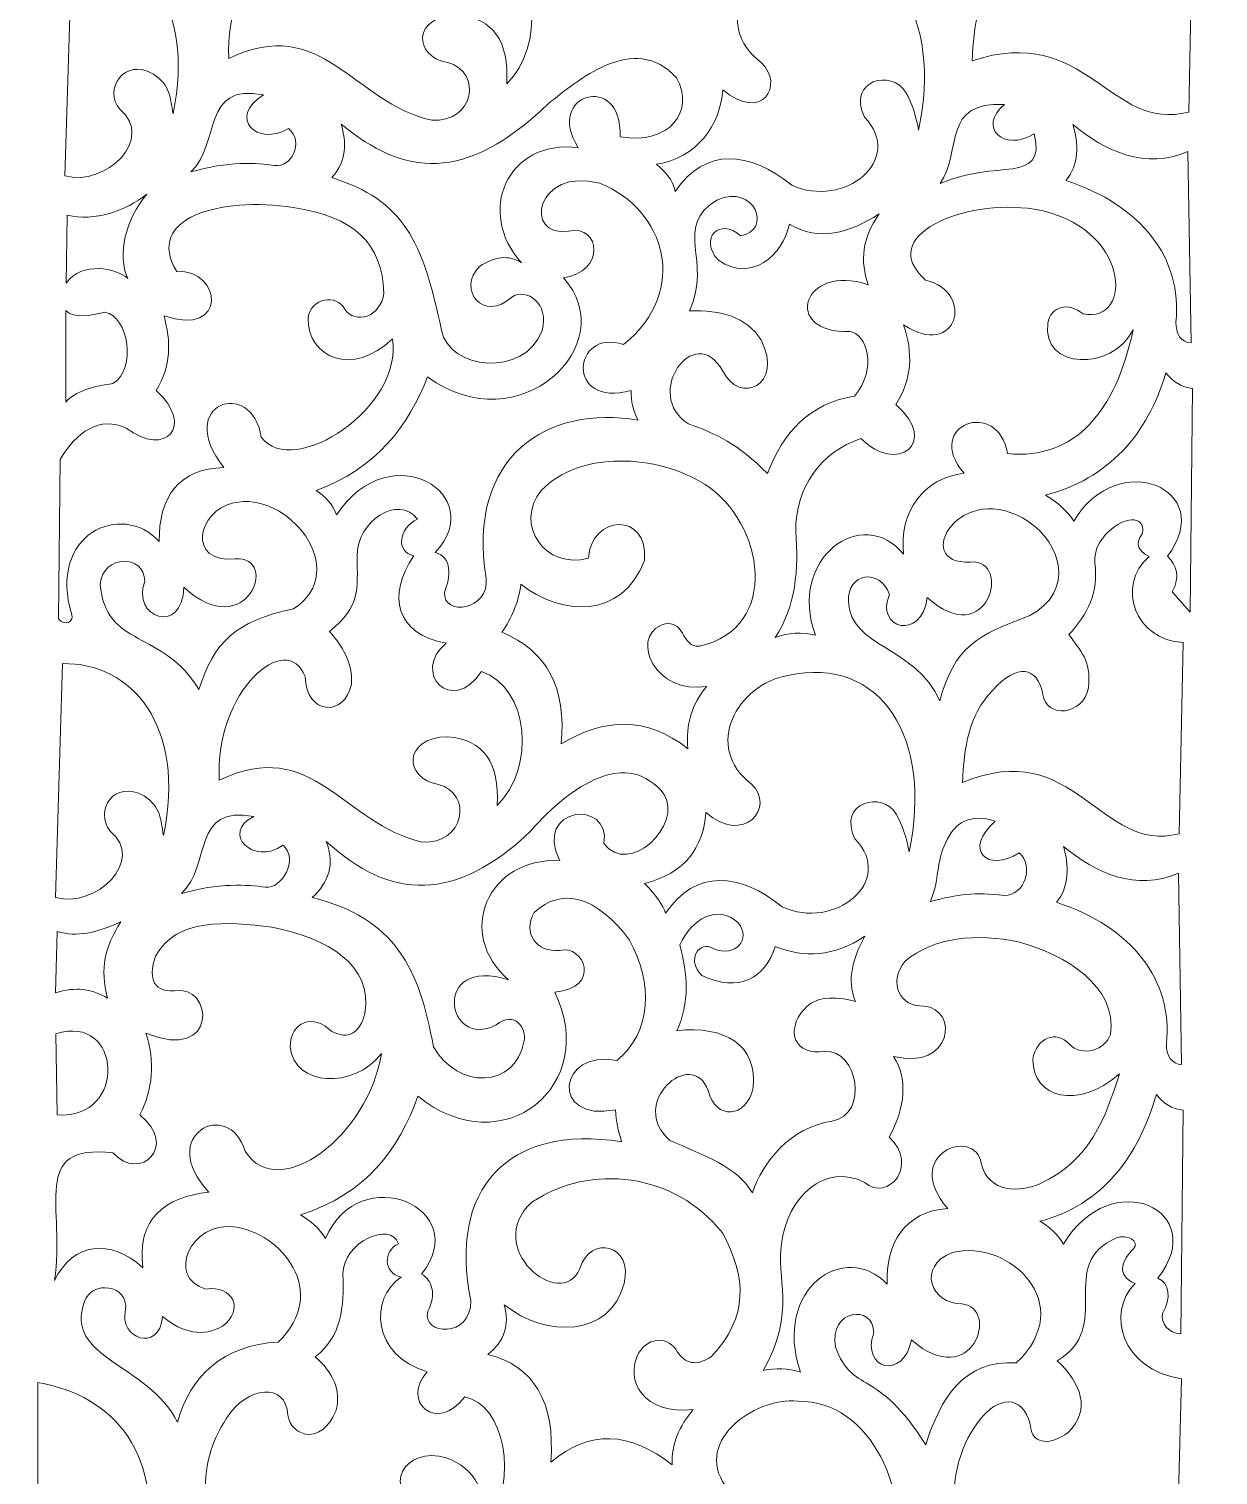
# Model space of a CAD drawing. Header units: centimetres. Extents: x -56 to 57, y -112 to 113.
# Drawn here: x 5.1 to 56.8, y 13 to 75.9 of the extents above; entities that cross this region are included whole.
import ezdxf

# ---------------------------------------------------------------- set-up
doc = ezdxf.new("R2010")
doc.units = ezdxf.units.CM
doc.header["$MEASUREMENT"] = 0
doc.layers.add('layer 1', color=7, linetype='Continuous')

msp = doc.modelspace()

# ---------------------------------------------------------------- linework, layer by layer
at = {"layer": 'layer 1', "color": 177, "lineweight": 9}
for points, knots in [([(18.55702, 81.09563), (19.94155, 82.20515), (19.76117, 82.89937), (19.76592, 84.36726), (19.76592, 84.36726), (19.72948, 85.87932), (21.55987, 87.07647), (22.38528, 85.97654), (22.38528, 85.97654), (21.55811, 85.59114), (21.43655, 84.521), (22.22264, 84.38438), (22.22264, 84.38438), (21.05241, 82.67798), (21.44608, 80.96024), (23.62648, 80.58374), (23.62648, 80.58374), (22.11111, 79.32794), (23.85728, 77.399), (25.16728, 79.3511), (25.16728, 79.3511), (27.25984, 78.64348), (27.5202, 75.16242), (25.85208, 73.5303), (25.85208, 73.5303), (25.95052, 75.36928), (25.28996, 76.37366), (23.69924, 76.51774), (23.69924, 76.51774), (21.73754, 76.4778), (21.78319, 74.69162), (23.29692, 74.44622), (23.29692, 74.44622), (24.82488, 74.02251), (24.41258, 71.82545), (22.59072, 71.93814), (22.59072, 71.93814), (19.1553, 72.71425), (17.85134, 76.58908), (13.76536, 74.62598), (13.76536, 74.62598), (13.55648, 78.54279), (16.73005, 81.18475), (17.49752, 79.12854), (17.49752, 79.12854), (17.55888, 77.45219), (19.21666, 77.35804), (19.51768, 78.80326), (19.51768, 78.80326), (19.57388, 79.74865), (19.11854, 80.44771), (18.55702, 81.09563)], [0, 0, 0, 0, 0.07142857, 0.07142857, 0.07142857, 0.07142857, 0.14285714, 0.14285714, 0.14285714, 0.14285714, 0.21428571, 0.21428571, 0.21428571, 0.21428571, 0.28571429, 0.28571429, 0.28571429, 0.28571429, 0.35714286, 0.35714286, 0.35714286, 0.35714286, 0.42857143, 0.42857143, 0.42857143, 0.42857143, 0.5, 0.5, 0.5, 0.5, 0.57142857, 0.57142857, 0.57142857, 0.57142857, 0.64285714, 0.64285714, 0.64285714, 0.64285714, 0.71428571, 0.71428571, 0.71428571, 0.71428571, 0.78571429, 0.78571429, 0.78571429, 0.78571429, 0.85714286, 0.85714286, 0.85714286, 0.85714286, 1, 1, 1, 1]), ([(50.71032, 80.96038), (51.2068, 80.21852), (51.6776, 79.88753), (51.56632, 78.64918), (51.56632, 78.64918), (51.33515, 77.4277), (49.70876, 77.2965), (49.5804, 78.35814), (49.5804, 78.35814), (49.32932, 79.58508), (48.46191, 79.72776), (47.38904, 78.52934), (47.38904, 78.52934), (46.33887, 77.45084), (46.14873, 76.04622), (46.08792, 74.52326), (46.08792, 74.52326), (51.07555, 76.19532), (52.05709, 71.39601), (55.50392, 72.29766), (55.50392, 72.29766), (55.50392, 72.29766), (55.67512, 80.61798), (55.67512, 80.61798), (55.67512, 80.61798), (53.59179, 80.70058), (52.72427, 83.0802), (54.2028, 84.35014), (54.2028, 84.35014), (53.57775, 84.58126), (53.52642, 85.20614), (53.99736, 85.6855), (53.99736, 85.6855), (54.2955, 86.42214), (53.37414, 86.69253), (52.69624, 86.1563), (52.69624, 86.1563), (51.8954, 85.54298), (51.54421, 84.94667), (51.70328, 84.0591), (51.70328, 84.0591), (51.96079, 82.81432), (51.59413, 81.79425), (50.71032, 80.96038)], [0, 0, 0, 0, 0.08333333, 0.08333333, 0.08333333, 0.08333333, 0.16666667, 0.16666667, 0.16666667, 0.16666667, 0.25, 0.25, 0.25, 0.25, 0.33333333, 0.33333333, 0.33333333, 0.33333333, 0.41666667, 0.41666667, 0.41666667, 0.41666667, 0.5, 0.5, 0.5, 0.5, 0.58333333, 0.58333333, 0.58333333, 0.58333333, 0.66666667, 0.66666667, 0.66666667, 0.66666667, 0.75, 0.75, 0.75, 0.75, 0.83333333, 0.83333333, 0.83333333, 0.83333333, 1, 1, 1, 1]), ([(43.76134, 71.50703), (44.80009, 76.42123), (42.57421, 80.0624), (38.48761, 79.17791), (38.48761, 79.17791), (36.30185, 78.80104), (34.77239, 76.07302), (36.91234, 74.4521), (36.91234, 74.4521), (37.96372, 73.46761), (36.91074, 71.82403), (35.25141, 73.27064), (35.25141, 73.27064), (35.13146, 71.72968), (34.10501, 70.27438), (32.35861, 70.03456), (32.35861, 70.03456), (32.9351, 69.52685), (33.12976, 69.17885), (33.17548, 68.84516), (33.17548, 68.84516), (34.47654, 70.7866), (36.42246, 70.60517), (38.24281, 69.12259), (38.24281, 69.12259), (40.51979, 68.07398), (43.18672, 70.2281), (41.40621, 72.0785), (41.40621, 72.0785), (40.62435, 73.68516), (42.61536, 74.18685), (43.2032, 73.1451), (43.2032, 73.1451), (43.47095, 72.69597), (43.67421, 72.04678), (43.76134, 71.50703)], [0, 0, 0, 0, 0.1, 0.1, 0.1, 0.1, 0.2, 0.2, 0.2, 0.2, 0.3, 0.3, 0.3, 0.3, 0.4, 0.4, 0.4, 0.4, 0.5, 0.5, 0.5, 0.5, 0.6, 0.6, 0.6, 0.6, 0.7, 0.7, 0.7, 0.7, 0.8, 0.8, 0.8, 0.8, 1, 1, 1, 1]), ([(6.9516, 79.6935), (6.9516, 79.6935), (6.64344, 69.52422), (6.64344, 69.52422), (6.64344, 69.52422), (8.41109, 69.042), (10.58265, 71.14834), (9.0233, 72.41807), (9.0233, 72.41807), (8.31176, 73.27782), (9.20534, 74.69183), (10.49544, 73.94118), (10.49544, 73.94118), (11.24373, 73.45542), (11.21156, 72.91958), (11.34185, 72.21949), (11.34185, 72.21949), (12.33481, 76.97316), (9.95901, 79.76771), (6.9516, 79.6935)], [0, 0, 0, 0, 0.16666667, 0.16666667, 0.16666667, 0.16666667, 0.33333333, 0.33333333, 0.33333333, 0.33333333, 0.5, 0.5, 0.5, 0.5, 0.66666667, 0.66666667, 0.66666667, 0.66666667, 1, 1, 1, 1]), ([(18.65481, 71.77625), (18.87745, 70.98005), (18.91168, 70.18101), (18.24387, 69.44759), (18.24387, 69.44759), (21.35823, 68.47243), (22.19554, 66.71112), (23.01562, 62.81964), (23.01562, 62.81964), (23.31091, 61.12428), (26.62076, 60.70397), (27.38978, 62.80252), (27.38978, 62.80252), (27.72647, 63.97239), (26.69927, 64.67431), (26.07154, 64.25772), (26.07154, 64.25772), (24.8503, 63.11069), (23.6576, 64.60585), (24.68482, 65.59308), (24.68482, 65.59308), (25.31111, 66.00825), (25.91887, 66.10813), (26.49954, 65.74716), (26.49954, 65.74716), (24.50221, 67.90429), (25.85468, 71.14569), (28.96482, 70.7462), (28.96482, 70.7462), (27.45254, 73.08024), (30.89936, 74.09602), (30.77954, 71.22556), (30.77954, 71.22556), (32.94679, 70.83461), (34.03905, 72.36678), (33.23887, 73.78485), (33.23887, 73.78485), (31.38991, 75.82783), (28.86723, 73.61592), (27.67487, 72.67205), (27.67487, 72.67205), (24.03527, 69.17072), (21.35832, 69.52376), (18.65481, 71.77625)], [0, 0, 0, 0, 0.08333333, 0.08333333, 0.08333333, 0.08333333, 0.16666667, 0.16666667, 0.16666667, 0.16666667, 0.25, 0.25, 0.25, 0.25, 0.33333333, 0.33333333, 0.33333333, 0.33333333, 0.41666667, 0.41666667, 0.41666667, 0.41666667, 0.5, 0.5, 0.5, 0.5, 0.58333333, 0.58333333, 0.58333333, 0.58333333, 0.66666667, 0.66666667, 0.66666667, 0.66666667, 0.75, 0.75, 0.75, 0.75, 0.83333333, 0.83333333, 0.83333333, 0.83333333, 1, 1, 1, 1]), ([(15.27192, 73.05094), (12.56198, 73.56312), (13.43938, 70.96375), (12.12184, 69.69542), (12.12184, 69.69542), (13.70018, 70.17308), (15.0176, 70.08328), (15.77195, 69.9748), (15.77195, 69.9748), (16.4811, 69.87282), (17.06951, 70.98397), (16.3676, 71.57862), (16.3676, 71.57862), (14.9837, 70.77826), (13.69971, 72.04229), (15.27192, 73.05094)], [0, 0, 0, 0, 0.2, 0.2, 0.2, 0.2, 0.4, 0.4, 0.4, 0.4, 0.6, 0.6, 0.6, 0.6, 1, 1, 1, 1]), ([(47.48866, 72.6294), (44.75517, 72.76066), (45.66824, 70.64919), (44.6981, 69.18828), (44.6981, 69.18828), (47.0949, 70.27826), (49.3205, 69.10839), (48.78978, 71.3454), (48.78978, 71.3454), (47.44299, 70.54648), (46.30737, 71.63646), (47.48866, 72.6294)], [0, 0, 0, 0, 0.25, 0.25, 0.25, 0.25, 0.5, 0.5, 0.5, 0.5, 1, 1, 1, 1]), ([(50.47064, 71.74982), (50.71612, 70.94803), (50.73898, 69.98361), (50.16248, 69.31878), (50.16248, 69.31878), (53.45523, 68.25734), (55.24426, 65.92046), (54.94752, 63.16414), (54.94752, 63.16414), (54.92468, 62.66767), (55.18433, 62.27677), (55.60664, 62.26534), (55.60664, 62.26534), (55.60664, 62.26534), (55.46968, 70.58566), (55.46968, 70.58566), (55.46968, 70.58566), (53.64486, 69.77458), (51.86726, 70.59083), (50.47064, 71.74982)], [0, 0, 0, 0, 0.16666667, 0.16666667, 0.16666667, 0.16666667, 0.33333333, 0.33333333, 0.33333333, 0.33333333, 0.5, 0.5, 0.5, 0.5, 0.66666667, 0.66666667, 0.66666667, 0.66666667, 1, 1, 1, 1]), ([(22.40786, 60.78236), (21.5782, 58.65458), (20.18113, 56.79569), (17.5629, 55.8518), (17.5629, 55.8518), (17.96666, 55.59429), (18.27768, 55.25334), (18.45314, 54.79036), (18.45314, 54.79036), (20.80093, 58.338), (25.11262, 55.6408), (22.73314, 53.14684), (22.73314, 53.14684), (23.49799, 52.95572), (23.41364, 52.09441), (23.14402, 51.42628), (23.14402, 51.42628), (23.08267, 50.34487), (25.11994, 50.65589), (24.95874, 52.03404), (24.95874, 52.03404), (24.07943, 57.33028), (27.66322, 59.59583), (31.56706, 58.89916), (31.56706, 58.89916), (31.37088, 59.24666), (31.24317, 59.71237), (31.2589, 60.20028), (31.2589, 60.20028), (28.37346, 59.38994), (28.71157, 62.94516), (30.93362, 62.1862), (30.93362, 62.1862), (33.84008, 64.57383), (32.7325, 68.04487), (29.90642, 69.2054), (29.90642, 69.2054), (27.11725, 69.93442), (26.54372, 66.82714), (28.53682, 67.11676), (28.53682, 67.11676), (29.96493, 67.4349), (30.13897, 65.32057), (28.31426, 65.0966), (28.31426, 65.0966), (30.93362, 62.1862), (26.37457, 57.87123), (22.40786, 60.78236)], [0, 0, 0, 0, 0.07692308, 0.07692308, 0.07692308, 0.07692308, 0.15384615, 0.15384615, 0.15384615, 0.15384615, 0.23076923, 0.23076923, 0.23076923, 0.23076923, 0.30769231, 0.30769231, 0.30769231, 0.30769231, 0.38461538, 0.38461538, 0.38461538, 0.38461538, 0.46153846, 0.46153846, 0.46153846, 0.46153846, 0.53846154, 0.53846154, 0.53846154, 0.53846154, 0.61538462, 0.61538462, 0.61538462, 0.61538462, 0.69230769, 0.69230769, 0.69230769, 0.69230769, 0.76923077, 0.76923077, 0.76923077, 0.76923077, 0.84615385, 0.84615385, 0.84615385, 0.84615385, 1, 1, 1, 1]), ([(42.0445, 67.87004), (40.74338, 67.04717), (39.44226, 66.64899), (38.14114, 67.42492), (38.14114, 67.42492), (37.8601, 66.06529), (36.49051, 64.88403), (35.0681, 65.84132), (35.0681, 65.84132), (34.1579, 66.81432), (35.12804, 67.74451), (36.01826, 66.91132), (36.01826, 66.91132), (37.40956, 67.14649), (36.65516, 69.20778), (34.98766, 68.47282), (34.98766, 68.47282), (33.0474, 67.28013), (34.82557, 65.8613), (33.79266, 63.65852), (33.79266, 63.65852), (35.17376, 63.69573), (36.25235, 63.40474), (36.91706, 62.39164), (36.91706, 62.39164), (37.8872, 60.43997), (36.01828, 59.52121), (35.23074, 61.05628), (35.23074, 61.05628), (34.01479, 63.23092), (31.73593, 60.00007), (33.76212, 58.73858), (33.76212, 58.73858), (34.92655, 58.31608), (35.9218, 57.89151), (37.18324, 56.57874), (37.18324, 56.57874), (37.87372, 58.37584), (39.00073, 59.62785), (40.96875, 59.94327), (40.96875, 59.94327), (42.00649, 61.18851), (41.48699, 62.66232), (40.78029, 62.75138), (40.78029, 62.75138), (37.76655, 62.66595), (38.7184, 65.76475), (41.56662, 64.78893), (41.56662, 64.78893), (41.21231, 65.81598), (41.30313, 66.84302), (42.0445, 67.87004)], [0, 0, 0, 0, 0.07142857, 0.07142857, 0.07142857, 0.07142857, 0.14285714, 0.14285714, 0.14285714, 0.14285714, 0.21428571, 0.21428571, 0.21428571, 0.21428571, 0.28571429, 0.28571429, 0.28571429, 0.28571429, 0.35714286, 0.35714286, 0.35714286, 0.35714286, 0.42857143, 0.42857143, 0.42857143, 0.42857143, 0.5, 0.5, 0.5, 0.5, 0.57142857, 0.57142857, 0.57142857, 0.57142857, 0.64285714, 0.64285714, 0.64285714, 0.64285714, 0.71428571, 0.71428571, 0.71428571, 0.71428571, 0.78571429, 0.78571429, 0.78571429, 0.78571429, 0.85714286, 0.85714286, 0.85714286, 0.85714286, 1, 1, 1, 1]), ([(10.95158, 63.43629), (11.25699, 62.33759), (11.26271, 61.25316), (10.60914, 60.2001), (10.60914, 60.2001), (12.30827, 58.6378), (11.02135, 57.27669), (9.30783, 58.55634), (9.30783, 58.55634), (8.17773, 59.10149), (7.13613, 58.39375), (6.43125, 57.18654), (6.43125, 57.18654), (6.43125, 57.18654), (6.36276, 50.26905), (6.36276, 50.26905), (6.36276, 50.26905), (6.63961, 49.9237), (7.0418, 50.13164), (6.94498, 50.44183), (6.94498, 50.44183), (5.85579, 53.93136), (9.10276, 55.41945), (10.74612, 53.62506), (10.74612, 53.62506), (10.69774, 55.51557), (11.59951, 56.81399), (13.55421, 56.84409), (13.55421, 56.84409), (11.35154, 59.63152), (14.77936, 60.78681), (15.17719, 58.15769), (15.17719, 58.15769), (16.5671, 56.32167), (21.3781, 59.4634), (20.87896, 62.43835), (20.87896, 62.43835), (19.17583, 60.78067), (17.17104, 61.59417), (17.2205, 63.35036), (17.2205, 63.35036), (17.34319, 64.22635), (18.44743, 64.41181), (18.81266, 63.727), (18.81266, 63.727), (19.25495, 63.05054), (20.37917, 63.37576), (20.50754, 64.42892), (20.50754, 64.42892), (20.44905, 66.58606), (19.21356, 67.76162), (16.56994, 68.14396), (16.56994, 68.14396), (13.38272, 68.6433), (10.08997, 67.69028), (11.50242, 65.37052), (11.50242, 65.37052), (13.48733, 65.46763), (13.73171, 62.48316), (10.95158, 63.43629)], [0, 0, 0, 0, 0.0625, 0.0625, 0.0625, 0.0625, 0.125, 0.125, 0.125, 0.125, 0.1875, 0.1875, 0.1875, 0.1875, 0.25, 0.25, 0.25, 0.25, 0.3125, 0.3125, 0.3125, 0.3125, 0.375, 0.375, 0.375, 0.375, 0.4375, 0.4375, 0.4375, 0.4375, 0.5, 0.5, 0.5, 0.5, 0.5625, 0.5625, 0.5625, 0.5625, 0.625, 0.625, 0.625, 0.625, 0.6875, 0.6875, 0.6875, 0.6875, 0.75, 0.75, 0.75, 0.75, 0.8125, 0.8125, 0.8125, 0.8125, 0.875, 0.875, 0.875, 0.875, 1, 1, 1, 1]), ([(6.74306, 67.81868), (6.74306, 67.81868), (6.70026, 64.86548), (6.70026, 64.86548), (6.70026, 64.86548), (7.37316, 65.81707), (8.892, 65.51726), (9.37335, 65.06107), (9.37335, 65.06107), (8.90823, 66.10398), (9.27394, 67.61468), (10.2013, 68.72604), (10.2013, 68.72604), (9.28966, 68.00129), (7.92862, 67.52194), (6.74306, 67.81868)], [0, 0, 0, 0, 0.2, 0.2, 0.2, 0.2, 0.4, 0.4, 0.4, 0.4, 0.6, 0.6, 0.6, 0.6, 1, 1, 1, 1]), ([(53.08649, 62.82863), (52.1638, 60.99952), (49.11327, 61.11053), (49.37186, 63.11068), (49.37186, 63.11068), (49.51451, 63.87556), (50.27092, 64.04539), (50.91266, 63.52156), (50.91266, 63.52156), (53.14143, 63.07668), (52.96145, 67.37925), (48.78978, 68.07548), (48.78978, 68.07548), (45.70766, 68.5437), (41.88404, 66.91167), (44.06466, 64.99388), (44.06466, 64.99388), (46.25745, 64.45815), (45.41167, 61.49371), (43.10187, 63.05235), (43.10187, 63.05235), (43.52412, 61.83202), (43.48267, 60.66734), (42.76354, 59.58396), (42.76354, 59.58396), (44.69811, 57.8948), (42.79919, 56.54303), (41.25266, 58.10093), (41.25266, 58.10093), (39.49475, 57.52472), (38.40345, 55.96607), (38.41506, 54.07132), (38.41506, 54.07132), (38.55566, 52.42482), (38.41864, 50.80141), (37.52482, 49.44892), (37.52482, 49.44892), (38.10691, 49.67149), (38.68899, 49.69432), (39.27106, 49.55164), (39.27106, 49.55164), (38.04126, 52.9015), (41.3226, 55.26406), (43.10594, 53.07836), (43.10594, 53.07836), (42.89764, 54.90355), (43.9683, 56.39489), (45.74019, 56.59366), (45.74019, 56.59366), (43.91996, 58.70541), (47.24099, 59.88709), (47.6213, 57.45037), (47.6213, 57.45037), (50.55846, 57.1651), (52.33503, 59.27899), (53.08649, 62.82863)], [0, 0, 0, 0, 0.06666667, 0.06666667, 0.06666667, 0.06666667, 0.13333333, 0.13333333, 0.13333333, 0.13333333, 0.2, 0.2, 0.2, 0.2, 0.26666667, 0.26666667, 0.26666667, 0.26666667, 0.33333333, 0.33333333, 0.33333333, 0.33333333, 0.4, 0.4, 0.4, 0.4, 0.46666667, 0.46666667, 0.46666667, 0.46666667, 0.53333333, 0.53333333, 0.53333333, 0.53333333, 0.6, 0.6, 0.6, 0.6, 0.66666667, 0.66666667, 0.66666667, 0.66666667, 0.73333333, 0.73333333, 0.73333333, 0.73333333, 0.8, 0.8, 0.8, 0.8, 0.86666667, 0.86666667, 0.86666667, 0.86666667, 1, 1, 1, 1]), ([(6.67458, 63.67564), (7.03979, 63.30613), (7.71917, 63.44532), (8.38229, 63.59173), (8.38229, 63.59173), (9.40949, 63.41484), (9.7733, 61.1476), (8.72898, 60.49132), (8.72898, 60.49132), (7.97904, 60.42146), (7.03409, 60.13467), (6.67458, 59.68668), (6.67458, 59.68668), (6.67458, 59.68668), (6.67458, 63.67564), (6.67458, 63.67564)], [0, 0, 0, 0, 0.2, 0.2, 0.2, 0.2, 0.4, 0.4, 0.4, 0.4, 0.6, 0.6, 0.6, 0.6, 1, 1, 1, 1]), ([(54.51096, 60.96422), (53.73486, 58.2821), (51.99434, 56.34184), (49.27224, 55.6399), (49.27224, 55.6399), (49.67992, 55.41772), (50.23568, 54.96811), (50.50638, 54.51762), (50.50638, 54.51762), (52.41999, 57.73217), (56.78124, 55.92173), (54.57944, 52.9863), (54.57944, 52.9863), (54.98755, 52.59257), (55.15306, 52.07898), (54.78488, 51.4455), (54.78488, 51.4455), (54.78488, 51.4455), (55.5724, 50.55526), (55.5724, 50.55526), (55.5724, 50.55526), (55.5724, 50.55526), (55.67512, 60.27942), (55.67512, 60.27942), (55.67512, 60.27942), (55.19003, 60.3258), (54.8134, 60.57547), (54.51096, 60.96422)], [0, 0, 0, 0, 0.125, 0.125, 0.125, 0.125, 0.25, 0.25, 0.25, 0.25, 0.375, 0.375, 0.375, 0.375, 0.5, 0.5, 0.5, 0.5, 0.625, 0.625, 0.625, 0.625, 0.75, 0.75, 0.75, 0.75, 1, 1, 1, 1]), ([(26.4653, 51.77724), (26.36616, 50.96867), (26.06228, 50.29173), (25.64354, 49.6886), (25.64354, 49.6886), (27.57346, 48.87612), (28.47867, 47.25972), (28.21154, 44.82652), (28.21154, 44.82652), (30.09188, 45.95646), (31.93512, 46.04777), (33.72418, 44.62108), (33.72418, 44.62108), (33.62735, 45.65756), (33.88949, 46.5635), (34.54594, 47.32604), (34.54594, 47.32604), (32.33171, 46.96793), (31.21892, 49.38471), (32.56002, 49.99676), (32.56002, 49.99676), (33.63287, 50.36484), (33.41316, 48.98668), (34.23778, 49.07228), (34.23778, 49.07228), (37.77959, 49.87924), (37.04544, 54.45366), (34.47746, 56.1086), (34.47746, 56.1086), (32.3831, 57.43256), (29.02756, 57.58663), (27.35554, 55.8518), (27.35554, 55.8518), (26.15143, 54.35664), (27.53815, 52.38213), (29.40994, 52.90716), (29.40994, 52.90716), (29.50123, 54.77326), (32.04069, 54.95588), (31.84098, 52.80444), (31.84098, 52.80444), (30.85609, 50.2231), (28.18674, 50.39606), (26.4653, 51.77724)], [0, 0, 0, 0, 0.08333333, 0.08333333, 0.08333333, 0.08333333, 0.16666667, 0.16666667, 0.16666667, 0.16666667, 0.25, 0.25, 0.25, 0.25, 0.33333333, 0.33333333, 0.33333333, 0.33333333, 0.41666667, 0.41666667, 0.41666667, 0.41666667, 0.5, 0.5, 0.5, 0.5, 0.58333333, 0.58333333, 0.58333333, 0.58333333, 0.66666667, 0.66666667, 0.66666667, 0.66666667, 0.75, 0.75, 0.75, 0.75, 0.83333333, 0.83333333, 0.83333333, 0.83333333, 1, 1, 1, 1]), ([(44.13314, 51.19516), (43.89773, 49.28339), (41.8519, 49.83123), (42.48962, 51.33212), (42.48962, 51.33212), (42.07875, 52.49628), (40.64639, 52.2566), (40.70914, 51.02396), (40.70914, 51.02396), (40.78333, 49.0038), (43.63096, 49.0894), (44.68098, 46.70972), (44.68098, 46.70972), (45.31273, 49.04325), (46.34031, 49.58896), (48.56722, 50.39052), (48.56722, 50.39052), (50.62029, 51.48406), (49.90982, 53.58838), (48.5501, 54.4822), (48.5501, 54.4822), (45.62488, 56.47398), (43.34778, 52.5992), (46.01634, 52.73596), (46.01634, 52.73596), (47.8603, 52.88789), (46.7746, 48.8005), (44.13314, 51.19516)], [0, 0, 0, 0, 0.125, 0.125, 0.125, 0.125, 0.25, 0.25, 0.25, 0.25, 0.375, 0.375, 0.375, 0.375, 0.5, 0.5, 0.5, 0.5, 0.625, 0.625, 0.625, 0.625, 0.75, 0.75, 0.75, 0.75, 1, 1, 1, 1]), ([(11.81058, 51.64028), (11.76193, 49.51695), (9.49431, 50.32864), (10.1157, 51.89708), (10.1157, 51.89708), (10.09859, 53.09832), (8.29529, 53.06693), (8.18114, 51.77724), (8.18114, 51.77724), (8.37517, 48.9981), (10.94888, 49.79703), (12.46114, 47.18908), (12.46114, 47.18908), (13.12287, 49.24937), (14.03017, 50.1625), (16.58706, 50.69868), (16.58706, 50.69868), (19.14964, 52.41002), (16.30101, 55.87327), (13.9677, 55.30396), (13.9677, 55.30396), (12.41545, 54.97724), (11.92466, 52.686), (14.03618, 52.87292), (14.03618, 52.87292), (16.02496, 53.01557), (14.54692, 49.12362), (11.81058, 51.64028)], [0, 0, 0, 0, 0.125, 0.125, 0.125, 0.125, 0.25, 0.25, 0.25, 0.25, 0.375, 0.375, 0.375, 0.375, 0.5, 0.5, 0.5, 0.5, 0.625, 0.625, 0.625, 0.625, 0.75, 0.75, 0.75, 0.75, 1, 1, 1, 1]), ([(18.14304, 49.72113), (19.52757, 50.83065), (19.34719, 51.52487), (19.35194, 52.99276), (19.35194, 52.99276), (19.3155, 54.50482), (21.14589, 55.70197), (21.9713, 54.60204), (21.9713, 54.60204), (21.14413, 54.21664), (21.02257, 53.1465), (21.80866, 53.00988), (21.80866, 53.00988), (20.63843, 51.30348), (21.0321, 49.58574), (23.2125, 49.20924), (23.2125, 49.20924), (21.69713, 47.95344), (23.4433, 46.0245), (24.7533, 47.9766), (24.7533, 47.9766), (26.84586, 47.26898), (27.10622, 43.78792), (25.4381, 42.1558), (25.4381, 42.1558), (25.53654, 43.99478), (24.87598, 44.99916), (23.28526, 45.14324), (23.28526, 45.14324), (21.32356, 45.1033), (21.36921, 43.31712), (22.88294, 43.07172), (22.88294, 43.07172), (24.4109, 42.64801), (23.9986, 40.45095), (22.17674, 40.56364), (22.17674, 40.56364), (18.74132, 41.33975), (17.43736, 45.21458), (13.35138, 43.25148), (13.35138, 43.25148), (13.1425, 47.16829), (16.31607, 49.81025), (17.08354, 47.75404), (17.08354, 47.75404), (17.1449, 46.07769), (18.80268, 45.98354), (19.1037, 47.42876), (19.1037, 47.42876), (19.1599, 48.37415), (18.70456, 49.07321), (18.14304, 49.72113)], [0, 0, 0, 0, 0.07142857, 0.07142857, 0.07142857, 0.07142857, 0.14285714, 0.14285714, 0.14285714, 0.14285714, 0.21428571, 0.21428571, 0.21428571, 0.21428571, 0.28571429, 0.28571429, 0.28571429, 0.28571429, 0.35714286, 0.35714286, 0.35714286, 0.35714286, 0.42857143, 0.42857143, 0.42857143, 0.42857143, 0.5, 0.5, 0.5, 0.5, 0.57142857, 0.57142857, 0.57142857, 0.57142857, 0.64285714, 0.64285714, 0.64285714, 0.64285714, 0.71428571, 0.71428571, 0.71428571, 0.71428571, 0.78571429, 0.78571429, 0.78571429, 0.78571429, 0.85714286, 0.85714286, 0.85714286, 0.85714286, 1, 1, 1, 1]), ([(50.29634, 49.58588), (50.79282, 48.84402), (51.26362, 48.51303), (51.15234, 47.27468), (51.15234, 47.27468), (50.92117, 46.0532), (49.29478, 45.922), (49.16642, 46.98364), (49.16642, 46.98364), (48.91534, 48.21058), (48.04793, 48.35326), (46.97506, 47.15484), (46.97506, 47.15484), (45.92489, 46.07634), (45.73475, 44.67172), (45.67394, 43.14876), (45.67394, 43.14876), (50.55885, 45.21458), (51.64311, 40.02151), (55.08994, 40.92316), (55.08994, 40.92316), (55.08994, 40.92316), (55.26114, 49.24348), (55.26114, 49.24348), (55.26114, 49.24348), (53.17781, 49.32608), (52.31029, 51.7057), (53.78882, 52.97564), (53.78882, 52.97564), (53.33709, 53.20132), (53.14015, 53.49301), (53.47848, 53.96585), (53.47848, 53.96585), (53.66534, 54.59121), (53.00177, 54.78166), (52.29819, 54.28823), (52.29819, 54.28823), (51.70613, 53.83435), (51.38703, 53.37529), (51.4177, 52.69316), (51.4177, 52.69316), (51.60673, 51.44838), (51.11167, 50.45399), (50.29634, 49.58588)], [0, 0, 0, 0, 0.08333333, 0.08333333, 0.08333333, 0.08333333, 0.16666667, 0.16666667, 0.16666667, 0.16666667, 0.25, 0.25, 0.25, 0.25, 0.33333333, 0.33333333, 0.33333333, 0.33333333, 0.41666667, 0.41666667, 0.41666667, 0.41666667, 0.5, 0.5, 0.5, 0.5, 0.58333333, 0.58333333, 0.58333333, 0.58333333, 0.66666667, 0.66666667, 0.66666667, 0.66666667, 0.75, 0.75, 0.75, 0.75, 0.83333333, 0.83333333, 0.83333333, 0.83333333, 1, 1, 1, 1]), ([(43.34736, 40.13253), (44.38611, 45.04673), (42.16023, 48.6879), (38.07363, 47.80341), (38.07363, 47.80341), (35.88787, 47.42654), (34.35841, 44.69852), (36.49836, 43.0776), (36.49836, 43.0776), (37.54974, 42.09311), (36.17148, 40.39817), (34.51215, 41.84478), (34.51215, 41.84478), (34.3922, 40.30382), (33.60456, 39.20799), (31.84104, 38.76273), (31.84104, 38.76273), (32.37473, 38.24646), (32.63874, 37.80435), (32.7615, 37.47066), (32.7615, 37.47066), (34.06256, 39.4121), (36.00848, 39.23067), (37.82883, 37.74809), (37.82883, 37.74809), (40.10581, 36.69948), (42.77274, 38.8536), (40.99223, 40.704), (40.99223, 40.704), (40.21037, 42.31066), (42.20138, 42.81235), (42.78922, 41.7706), (42.78922, 41.7706), (43.05697, 41.32147), (43.26023, 40.67228), (43.34736, 40.13253)], [0, 0, 0, 0, 0.1, 0.1, 0.1, 0.1, 0.2, 0.2, 0.2, 0.2, 0.3, 0.3, 0.3, 0.3, 0.4, 0.4, 0.4, 0.4, 0.5, 0.5, 0.5, 0.5, 0.6, 0.6, 0.6, 0.6, 0.7, 0.7, 0.7, 0.7, 0.8, 0.8, 0.8, 0.8, 1, 1, 1, 1]), ([(6.53762, 48.319), (6.53762, 48.319), (6.22946, 38.14972), (6.22946, 38.14972), (6.22946, 38.14972), (7.99711, 37.6675), (10.16867, 39.77384), (8.60932, 41.04357), (8.60932, 41.04357), (7.89778, 41.90332), (8.79136, 43.31733), (10.08146, 42.56668), (10.08146, 42.56668), (10.82975, 42.08092), (10.79758, 41.54508), (10.92787, 40.84499), (10.92787, 40.84499), (11.92083, 45.59866), (9.54503, 48.39321), (6.53762, 48.319)], [0, 0, 0, 0, 0.16666667, 0.16666667, 0.16666667, 0.16666667, 0.33333333, 0.33333333, 0.33333333, 0.33333333, 0.5, 0.5, 0.5, 0.5, 0.66666667, 0.66666667, 0.66666667, 0.66666667, 1, 1, 1, 1]), ([(25.93331, 34.57768), (22.53827, 35.64282), (23.21731, 31.47195), (25.39196, 32.61125), (25.39196, 32.61125), (26.20691, 33.24766), (26.72893, 32.48263), (26.60226, 31.8838), (26.60226, 31.8838), (26.23134, 29.84652), (23.72612, 29.79516), (22.66466, 31.66124), (22.66466, 31.66124), (22.05548, 35.08096), (20.99119, 37.26376), (17.3917, 38.14972), (17.3917, 38.14972), (18.11075, 38.81025), (18.38467, 39.60062), (18.00802, 40.58076), (18.00802, 40.58076), (20.79288, 38.04699), (23.6234, 37.89861), (26.91042, 41.06012), (26.91042, 41.06012), (28.66899, 43.0654), (31.10922, 44.6616), (32.69698, 42.63516), (32.69698, 42.63516), (33.51594, 41.29895), (31.15291, 39.03909), (30.07716, 40.50512), (30.07716, 40.50512), (30.40243, 42.44537), (26.97271, 42.10868), (28.15972, 39.75184), (28.15972, 39.75184), (24.99224, 39.92173), (23.61667, 36.53637), (25.93331, 34.57768)], [0, 0, 0, 0, 0.09090909, 0.09090909, 0.09090909, 0.09090909, 0.18181818, 0.18181818, 0.18181818, 0.18181818, 0.27272727, 0.27272727, 0.27272727, 0.27272727, 0.36363636, 0.36363636, 0.36363636, 0.36363636, 0.45454545, 0.45454545, 0.45454545, 0.45454545, 0.54545455, 0.54545455, 0.54545455, 0.54545455, 0.63636364, 0.63636364, 0.63636364, 0.63636364, 0.72727273, 0.72727273, 0.72727273, 0.72727273, 0.81818182, 0.81818182, 0.81818182, 0.81818182, 1, 1, 1, 1]), ([(14.85794, 41.67644), (12.148, 42.18862), (13.0254, 39.58925), (11.70786, 38.32092), (11.70786, 38.32092), (13.2862, 38.79858), (14.60363, 38.70878), (15.35797, 38.6003), (15.35797, 38.6003), (16.06712, 38.49833), (16.82673, 39.83203), (16.12482, 40.42668), (16.12482, 40.42668), (14.84364, 39.50648), (13.38845, 40.95883), (14.85794, 41.67644)], [0, 0, 0, 0, 0.2, 0.2, 0.2, 0.2, 0.4, 0.4, 0.4, 0.4, 0.6, 0.6, 0.6, 0.6, 1, 1, 1, 1]), ([(47.0949, 41.471), (45.67961, 40.24835), (46.74107, 39.18976), (48.13922, 40.1014), (48.13922, 40.1014), (48.77551, 39.51363), (48.40457, 38.25816), (47.48866, 38.23532), (47.48866, 38.23532), (46.20378, 38.4002), (45.47946, 38.28931), (44.2701, 37.97852), (44.2701, 37.97852), (44.68098, 38.93724), (44.50978, 39.69052), (44.93778, 40.54652), (44.93778, 40.54652), (45.33581, 41.43251), (46.01206, 41.81768), (47.0949, 41.471)], [0, 0, 0, 0, 0.16666667, 0.16666667, 0.16666667, 0.16666667, 0.33333333, 0.33333333, 0.33333333, 0.33333333, 0.5, 0.5, 0.5, 0.5, 0.66666667, 0.66666667, 0.66666667, 0.66666667, 1, 1, 1, 1]), ([(50.05666, 40.37532), (50.30214, 39.57353), (50.325, 38.60911), (49.7485, 37.94428), (49.7485, 37.94428), (53.04125, 36.88284), (54.83028, 34.54596), (54.53354, 31.78964), (54.53354, 31.78964), (54.5107, 31.29317), (54.77035, 30.90227), (55.19266, 30.89084), (55.19266, 30.89084), (55.19266, 30.89084), (55.0557, 39.21116), (55.0557, 39.21116), (55.0557, 39.21116), (53.23088, 38.40008), (51.45328, 39.21633), (50.05666, 40.37532)], [0, 0, 0, 0, 0.16666667, 0.16666667, 0.16666667, 0.16666667, 0.33333333, 0.33333333, 0.33333333, 0.33333333, 0.5, 0.5, 0.5, 0.5, 0.66666667, 0.66666667, 0.66666667, 0.66666667, 1, 1, 1, 1]), ([(27.93762, 34.04092), (29.98943, 34.21206), (29.22468, 36.13521), (28.15162, 35.84708), (28.15162, 35.84708), (27.15582, 35.76432), (26.51097, 36.59178), (27.04738, 37.49916), (27.04738, 37.49916), (28.24577, 38.63478), (29.78085, 38.20106), (31.19042, 36.30076), (31.19042, 36.30076), (32.20621, 34.42611), (32.18338, 32.33748), (30.64258, 31.06204), (30.64258, 31.06204), (28.06991, 31.5983), (27.71145, 28.35105), (30.57734, 28.92152), (30.57734, 28.92152), (30.62063, 28.4111), (30.68806, 28.02427), (30.84802, 27.53532), (30.84802, 27.53532), (25.87026, 28.31725), (23.29942, 25.44679), (24.29106, 20.63596), (24.29106, 20.63596), (24.31674, 18.96676), (22.12538, 19.11228), (22.42498, 20.17372), (22.42498, 20.17372), (22.81422, 20.91339), (22.59452, 21.51827), (22.15106, 21.783), (22.15106, 21.783), (24.41793, 24.66553), (19.4416, 26.78535), (17.97378, 23.3238), (17.97378, 23.3238), (17.69096, 23.7839), (17.32074, 24.11917), (16.8781, 24.351), (16.8781, 24.351), (19.74445, 25.28038), (21.17394, 27.18785), (21.97986, 29.52124), (21.97986, 29.52124), (25.70351, 26.49951), (29.92072, 30.03193), (27.93762, 34.04092)], [0, 0, 0, 0, 0.07142857, 0.07142857, 0.07142857, 0.07142857, 0.14285714, 0.14285714, 0.14285714, 0.14285714, 0.21428571, 0.21428571, 0.21428571, 0.21428571, 0.28571429, 0.28571429, 0.28571429, 0.28571429, 0.35714286, 0.35714286, 0.35714286, 0.35714286, 0.42857143, 0.42857143, 0.42857143, 0.42857143, 0.5, 0.5, 0.5, 0.5, 0.57142857, 0.57142857, 0.57142857, 0.57142857, 0.64285714, 0.64285714, 0.64285714, 0.64285714, 0.71428571, 0.71428571, 0.71428571, 0.71428571, 0.78571429, 0.78571429, 0.78571429, 0.78571429, 0.85714286, 0.85714286, 0.85714286, 0.85714286, 1, 1, 1, 1]), ([(33.24482, 32.36316), (33.82134, 33.59007), (33.71817, 34.80192), (33.38178, 36.09532), (33.38178, 36.09532), (33.87416, 37.21319), (35.03372, 37.90311), (35.91554, 37.05404), (35.91554, 37.05404), (36.49493, 36.32621), (35.80439, 35.54444), (34.8541, 35.92412), (34.8541, 35.92412), (34.2205, 36.32372), (33.63274, 35.42203), (34.3405, 34.75996), (34.3405, 34.75996), (35.94978, 34.00096), (37.09682, 34.64581), (37.52482, 36.02684), (37.52482, 36.02684), (38.78314, 35.51179), (40.07855, 35.5717), (41.42818, 36.47196), (41.42818, 36.47196), (40.91983, 35.54321), (40.61145, 34.60447), (41.0173, 33.63004), (41.0173, 33.63004), (40.05072, 33.89039), (39.27888, 33.84332), (38.7917, 33.30476), (38.7917, 33.30476), (37.93267, 32.3316), (38.38345, 31.26727), (39.68194, 31.46436), (39.68194, 31.46436), (41.13364, 31.53723), (41.60874, 28.74098), (40.00722, 28.42556), (40.00722, 28.42556), (38.17537, 28.18018), (36.97125, 26.62798), (36.53186, 25.30972), (36.53186, 25.30972), (35.85917, 26.4689), (34.45668, 26.91823), (32.94314, 27.59657), (32.94314, 27.59657), (31.10692, 29.1758), (33.87889, 31.68889), (34.61442, 29.76092), (34.61442, 29.76092), (34.92258, 28.45981), (36.29218, 28.53971), (36.5661, 29.89788), (36.5661, 29.89788), (36.76119, 31.71047), (35.34379, 32.60498), (33.24482, 32.36316)], [0, 0, 0, 0, 0.0625, 0.0625, 0.0625, 0.0625, 0.125, 0.125, 0.125, 0.125, 0.1875, 0.1875, 0.1875, 0.1875, 0.25, 0.25, 0.25, 0.25, 0.3125, 0.3125, 0.3125, 0.3125, 0.375, 0.375, 0.375, 0.375, 0.4375, 0.4375, 0.4375, 0.4375, 0.5, 0.5, 0.5, 0.5, 0.5625, 0.5625, 0.5625, 0.5625, 0.625, 0.625, 0.625, 0.625, 0.6875, 0.6875, 0.6875, 0.6875, 0.75, 0.75, 0.75, 0.75, 0.8125, 0.8125, 0.8125, 0.8125, 0.875, 0.875, 0.875, 0.875, 1, 1, 1, 1]), ([(10.16706, 32.26044), (10.56583, 31.03816), (10.47594, 29.80195), (9.89314, 28.69948), (9.89314, 28.69948), (11.59804, 27.36267), (9.91742, 25.75055), (8.72898, 27.05596), (8.72898, 27.05596), (5.07672, 27.46684), (6.68029, 24.64204), (6.19522, 21.50908), (6.19522, 21.50908), (6.98632, 23.16545), (8.63412, 23.33381), (10.0301, 22.05692), (10.0301, 22.05692), (9.75047, 24.17125), (11.00592, 25.1471), (12.90626, 25.34396), (12.90626, 25.34396), (10.56807, 27.81126), (13.77163, 29.48719), (14.47886, 27.11936), (14.47886, 27.11936), (15.92887, 24.82497), (19.87074, 27.83754), (20.40155, 31.37632), (20.40155, 31.37632), (19.19707, 29.79216), (16.61996, 29.94021), (16.43132, 31.65463), (16.43132, 31.65463), (16.44329, 32.76394), (17.4425, 33.12565), (18.2477, 32.32892), (18.2477, 32.32892), (18.95533, 31.96368), (19.46892, 32.23475), (19.68578, 33.11644), (19.68578, 33.11644), (20.04109, 35.20515), (18.09225, 36.3807), (15.64546, 36.86572), (15.64546, 36.86572), (13.67691, 37.10479), (11.49854, 37.2839), (10.57794, 35.59884), (10.57794, 35.59884), (10.31524, 34.83452), (10.34348, 34.02329), (11.40922, 34.09893), (11.40922, 34.09893), (13.08698, 34.41278), (13.35994, 30.93363), (10.16706, 32.26044)], [0, 0, 0, 0, 0.06666667, 0.06666667, 0.06666667, 0.06666667, 0.13333333, 0.13333333, 0.13333333, 0.13333333, 0.2, 0.2, 0.2, 0.2, 0.26666667, 0.26666667, 0.26666667, 0.26666667, 0.33333333, 0.33333333, 0.33333333, 0.33333333, 0.4, 0.4, 0.4, 0.4, 0.46666667, 0.46666667, 0.46666667, 0.46666667, 0.53333333, 0.53333333, 0.53333333, 0.53333333, 0.6, 0.6, 0.6, 0.6, 0.66666667, 0.66666667, 0.66666667, 0.66666667, 0.73333333, 0.73333333, 0.73333333, 0.73333333, 0.8, 0.8, 0.8, 0.8, 0.86666667, 0.86666667, 0.86666667, 0.86666667, 1, 1, 1, 1]), ([(9.06732, 37.0897), (7.96681, 36.60727), (7.20498, 36.41846), (6.29794, 36.6774), (6.29794, 36.6774), (6.29794, 36.6774), (6.22946, 34.00668), (6.22946, 34.00668), (6.22946, 34.00668), (7.10551, 34.29394), (7.84603, 34.17457), (8.4938, 33.77698), (8.4938, 33.77698), (8.14557, 35.081), (8.39384, 36.01403), (9.06732, 37.0897)], [0, 0, 0, 0, 0.2, 0.2, 0.2, 0.2, 0.4, 0.4, 0.4, 0.4, 0.6, 0.6, 0.6, 0.6, 1, 1, 1, 1]), ([(42.66392, 31.2439), (43.28991, 30.32219), (43.19794, 29.00867), (42.4756, 27.7343), (42.4756, 27.7343), (43.80956, 26.52162), (42.41997, 24.89523), (41.41416, 25.7655), (41.41416, 25.7655), (39.71785, 26.6415), (38.02583, 25.14064), (37.80184, 23.09478), (37.80184, 23.09478), (37.52792, 21.67953), (38.48664, 20.13588), (36.9972, 17.5907), (36.9972, 17.5907), (37.55005, 17.70414), (38.0936, 17.697), (38.6236, 17.51366), (38.6236, 17.51366), (37.39038, 21.16616), (40.57016, 23.26009), (42.39, 21.34854), (42.39, 21.34854), (42.3299, 23.1035), (43.12878, 24.49027), (45.02648, 24.63558), (45.02648, 24.63558), (42.9741, 26.98001), (46.20774, 28.22723), (46.48168, 26.60438), (46.48168, 26.60438), (46.79753, 25.28421), (48.17559, 25.31738), (49.0668, 25.7227), (49.0668, 25.7227), (51.21649, 26.72641), (51.89522, 28.57273), (52.4908, 30.49062), (52.4908, 30.49062), (50.65751, 28.88132), (48.7372, 29.45769), (48.7244, 31.10694), (48.7244, 31.10694), (48.88125, 32.0858), (49.76575, 32.37687), (50.29944, 31.79174), (50.29944, 31.79174), (50.86157, 31.17811), (51.90019, 31.53758), (52.09704, 32.20262), (52.09704, 32.20262), (52.41462, 34.28122), (50.14657, 35.67432), (48.14232, 36.2087), (48.14232, 36.2087), (46.2798, 36.62528), (44.38946, 36.4227), (43.17752, 35.38694), (43.17752, 35.38694), (42.40712, 34.42251), (42.95496, 33.37819), (43.99928, 33.43526), (43.99928, 33.43526), (45.50899, 33.29238), (45.25798, 30.62161), (42.66392, 31.2439)], [0, 0, 0, 0, 0.05555556, 0.05555556, 0.05555556, 0.05555556, 0.11111111, 0.11111111, 0.11111111, 0.11111111, 0.16666667, 0.16666667, 0.16666667, 0.16666667, 0.22222222, 0.22222222, 0.22222222, 0.22222222, 0.27777778, 0.27777778, 0.27777778, 0.27777778, 0.33333333, 0.33333333, 0.33333333, 0.33333333, 0.38888889, 0.38888889, 0.38888889, 0.38888889, 0.44444444, 0.44444444, 0.44444444, 0.44444444, 0.5, 0.5, 0.5, 0.5, 0.55555556, 0.55555556, 0.55555556, 0.55555556, 0.61111111, 0.61111111, 0.61111111, 0.61111111, 0.66666667, 0.66666667, 0.66666667, 0.66666667, 0.72222222, 0.72222222, 0.72222222, 0.72222222, 0.77777778, 0.77777778, 0.77777778, 0.77777778, 0.83333333, 0.83333333, 0.83333333, 0.83333333, 0.88888889, 0.88888889, 0.88888889, 0.88888889, 1, 1, 1, 1]), ([(6.24658, 32.2262), (9.12419, 33.15496), (9.39526, 28.48976), (6.29794, 28.69948), (6.29794, 28.69948), (6.29794, 28.69948), (6.24658, 32.2262), (6.24658, 32.2262)], [0, 0, 0, 0, 0.33333333, 0.33333333, 0.33333333, 0.33333333, 1, 1, 1, 1]), ([(54.09698, 29.58972), (53.32088, 26.9076), (51.75156, 24.77902), (49.02946, 24.07708), (49.02946, 24.07708), (49.43714, 23.8549), (49.78596, 23.53461), (50.05666, 23.08412), (50.05666, 23.08412), (52.14147, 26.57259), (56.46998, 24.54723), (54.16546, 21.6118), (54.16546, 21.6118), (54.66773, 21.38071), (54.74764, 20.75584), (54.3709, 20.071), (54.3709, 20.071), (54.26304, 19.65008), (54.62106, 19.21635), (55.15842, 19.18076), (55.15842, 19.18076), (55.15842, 19.18076), (55.26114, 28.90492), (55.26114, 28.90492), (55.26114, 28.90492), (54.77605, 28.9513), (54.39942, 29.20097), (54.09698, 29.58972)], [0, 0, 0, 0, 0.125, 0.125, 0.125, 0.125, 0.25, 0.25, 0.25, 0.25, 0.375, 0.375, 0.375, 0.375, 0.5, 0.5, 0.5, 0.5, 0.625, 0.625, 0.625, 0.625, 0.75, 0.75, 0.75, 0.75, 1, 1, 1, 1]), ([(33.96386, 15.89372), (33.3561, 15.1804), (33.00799, 14.39289), (33.03938, 13.49692), (33.03938, 13.49692), (31.2154, 14.92431), (29.45347, 15.04843), (27.76642, 13.59964), (27.76642, 13.59964), (27.97758, 16.2133), (27.01316, 17.81115), (25.02722, 18.29052), (25.02722, 18.29052), (25.74626, 18.84977), (25.98594, 19.56881), (25.74626, 20.44764), (25.74626, 20.44764), (27.55253, 18.98918), (30.37165, 19.05182), (30.95074, 21.37212), (30.95074, 21.37212), (31.38304, 23.05703), (29.47987, 23.52211), (29.0333, 22.02268), (29.0333, 22.02268), (28.22834, 20.09901), (24.77192, 22.93757), (26.9458, 24.90588), (26.9458, 24.90588), (29.47529, 26.62216), (33.17607, 26.18559), (35.23188, 23.57052), (35.23188, 23.57052), (36.28152, 21.64501), (36.36958, 19.92496), (34.75994, 18.20492), (34.75994, 18.20492), (34.08649, 17.72829), (33.59004, 17.92234), (33.27906, 18.39324), (33.27906, 18.39324), (32.89386, 19.08088), (32.05498, 19.08658), (31.6013, 18.36756), (31.6013, 18.36756), (30.92954, 17.14424), (31.84204, 15.63737), (33.96386, 15.89372)], [0, 0, 0, 0, 0.07692308, 0.07692308, 0.07692308, 0.07692308, 0.15384615, 0.15384615, 0.15384615, 0.15384615, 0.23076923, 0.23076923, 0.23076923, 0.23076923, 0.30769231, 0.30769231, 0.30769231, 0.30769231, 0.38461538, 0.38461538, 0.38461538, 0.38461538, 0.46153846, 0.46153846, 0.46153846, 0.46153846, 0.53846154, 0.53846154, 0.53846154, 0.53846154, 0.61538462, 0.61538462, 0.61538462, 0.61538462, 0.69230769, 0.69230769, 0.69230769, 0.69230769, 0.76923077, 0.76923077, 0.76923077, 0.76923077, 0.84615385, 0.84615385, 0.84615385, 0.84615385, 1, 1, 1, 1]), ([(10.8861, 19.93404), (10.74139, 18.33967), (8.9554, 18.98237), (9.27682, 20.2422), (9.27682, 20.2422), (9.42164, 21.32861), (7.78812, 21.52976), (7.49634, 20.5846), (7.49634, 20.5846), (6.56616, 18.11932), (10.25837, 17.89676), (11.53666, 15.34588), (11.53666, 15.34588), (12.09859, 17.37764), (13.52485, 18.68953), (15.91333, 18.82623), (15.91333, 18.82623), (18.19059, 21.00444), (16.0214, 23.58993), (14.00194, 23.8374), (14.00194, 23.8374), (12.1216, 24.08278), (11.01449, 21.60608), (12.7693, 21.13244), (12.7693, 21.13244), (13.95359, 21.29382), (14.45581, 20.24098), (13.4969, 19.5146), (13.4969, 19.5146), (12.65516, 19.04095), (11.77063, 19.2093), (10.8861, 19.93404)], [0, 0, 0, 0, 0.11111111, 0.11111111, 0.11111111, 0.11111111, 0.22222222, 0.22222222, 0.22222222, 0.22222222, 0.33333333, 0.33333333, 0.33333333, 0.33333333, 0.44444444, 0.44444444, 0.44444444, 0.44444444, 0.55555556, 0.55555556, 0.55555556, 0.55555556, 0.66666667, 0.66666667, 0.66666667, 0.66666667, 0.77777778, 0.77777778, 0.77777778, 0.77777778, 1, 1, 1, 1]), ([(21.26082, 21.64604), (20.49043, 21.84005), (20.46761, 22.77024), (21.14098, 23.10124), (21.14098, 23.10124), (20.8314, 24.09277), (18.73421, 23.18826), (18.72706, 21.783), (18.72706, 21.783), (18.77733, 20.34536), (18.68504, 19.08659), (17.52866, 18.1878), (17.52866, 18.1878), (18.26494, 17.52015), (18.68727, 16.76688), (18.4189, 15.82524), (18.4189, 15.82524), (17.7937, 14.31138), (16.48128, 14.69994), (16.33026, 15.65404), (16.33026, 15.65404), (16.27464, 17.09215), (14.56244, 16.92312), (13.6736, 15.52495), (13.6736, 15.52495), (12.966, 14.41886), (12.68832, 13.45913), (12.75109, 11.93259), (12.75109, 11.93259), (16.74556, 12.40056), (16.7867, 9.50222), (21.1581, 9.18268), (21.1581, 9.18268), (22.7845, 9.03432), (23.48642, 10.40963), (22.59618, 11.511), (22.59618, 11.511), (20.35913, 12.05884), (21.14096, 14.13036), (22.90434, 13.87356), (22.90434, 13.87356), (24.39454, 13.54763), (24.9067, 12.44196), (24.99298, 10.8262), (24.99298, 10.8262), (26.40549, 12.91344), (25.72638, 16.11204), (24.03426, 16.44156), (24.03426, 16.44156), (22.82293, 14.86063), (21.2273, 16.19542), (22.39074, 17.53724), (22.39074, 17.53724), (19.98402, 18.2517), (19.87363, 20.72564), (21.26082, 21.64604)], [0, 0, 0, 0, 0.06666667, 0.06666667, 0.06666667, 0.06666667, 0.13333333, 0.13333333, 0.13333333, 0.13333333, 0.2, 0.2, 0.2, 0.2, 0.26666667, 0.26666667, 0.26666667, 0.26666667, 0.33333333, 0.33333333, 0.33333333, 0.33333333, 0.4, 0.4, 0.4, 0.4, 0.46666667, 0.46666667, 0.46666667, 0.46666667, 0.53333333, 0.53333333, 0.53333333, 0.53333333, 0.6, 0.6, 0.6, 0.6, 0.66666667, 0.66666667, 0.66666667, 0.66666667, 0.73333333, 0.73333333, 0.73333333, 0.73333333, 0.8, 0.8, 0.8, 0.8, 0.86666667, 0.86666667, 0.86666667, 0.86666667, 1, 1, 1, 1]), ([(45.6428, 20.49254), (44.29603, 20.46399), (43.66259, 22.13034), (45.23192, 22.71814), (45.23192, 22.71814), (47.69723, 23.3459), (50.71034, 20.44693), (48.00536, 17.92454), (48.00536, 17.92454), (45.71575, 18.0687), (44.71179, 16.36764), (44.06776, 14.36358), (44.06776, 14.36358), (41.93347, 17.77617), (40.90935, 16.51736), (40.14465, 18.6117), (40.14465, 18.6117), (39.83167, 20.24303), (41.82988, 20.49905), (41.80792, 19.22566), (41.80792, 19.22566), (41.2457, 17.63032), (43.10034, 17.16228), (43.45144, 18.9175), (43.45144, 18.9175), (46.11221, 16.61628), (47.31346, 20.32277), (45.6428, 20.49254)], [0, 0, 0, 0, 0.125, 0.125, 0.125, 0.125, 0.25, 0.25, 0.25, 0.25, 0.375, 0.375, 0.375, 0.375, 0.5, 0.5, 0.5, 0.5, 0.625, 0.625, 0.625, 0.625, 0.75, 0.75, 0.75, 0.75, 1, 1, 1, 1]), ([(53.1725, 21.37212), (52.28621, 21.72919), (52.6532, 22.46688), (53.10402, 22.87868), (53.10402, 22.87868), (53.37651, 23.20823), (52.83295, 23.53921), (52.36786, 23.35804), (52.36786, 23.35804), (49.71141, 22.22812), (52.28512, 19.45468), (49.78274, 18.0166), (49.78274, 18.0166), (50.82258, 17.03684), (51.27216, 15.89194), (50.2621, 14.90076), (50.2621, 14.90076), (49.5213, 14.3272), (48.77729, 14.40425), (48.65282, 15.00348), (48.65282, 15.00348), (48.44167, 16.47009), (47.38024, 16.54714), (46.54706, 15.60268), (46.54706, 15.60268), (45.50275, 14.37149), (45.25165, 12.95908), (45.2973, 11.54524), (45.2973, 11.54524), (50.65016, 13.21159), (51.62029, 7.51634), (54.98722, 9.4566), (54.98722, 9.4566), (54.98722, 9.4566), (55.19266, 17.22908), (55.19266, 17.22908), (55.19266, 17.22908), (52.57564, 17.61698), (51.91092, 20.09941), (53.1725, 21.37212)], [0, 0, 0, 0, 0.09090909, 0.09090909, 0.09090909, 0.09090909, 0.18181818, 0.18181818, 0.18181818, 0.18181818, 0.27272727, 0.27272727, 0.27272727, 0.27272727, 0.36363636, 0.36363636, 0.36363636, 0.36363636, 0.45454545, 0.45454545, 0.45454545, 0.45454545, 0.54545455, 0.54545455, 0.54545455, 0.54545455, 0.63636364, 0.63636364, 0.63636364, 0.63636364, 0.72727273, 0.72727273, 0.72727273, 0.72727273, 0.81818182, 0.81818182, 0.81818182, 0.81818182, 1, 1, 1, 1]), ([(5.47022, 17.06631), (5.47022, 17.06631), (5.47022, 6.36689), (5.47022, 6.36689), (5.47022, 6.36689), (7.68677, 6.03275), (8.79595, 7.76454), (7.5477, 9.371), (7.5477, 9.371), (6.69741, 10.63788), (8.61484, 11.49388), (9.37954, 10.655), (9.37954, 10.655), (9.83892, 10.227), (9.9296, 9.70548), (10.06434, 9.21692), (10.06434, 9.21692), (11.11521, 13.9647), (8.73602, 16.50948), (5.47022, 17.06631)], [0, 0, 0, 0, 0.16666667, 0.16666667, 0.16666667, 0.16666667, 0.33333333, 0.33333333, 0.33333333, 0.33333333, 0.5, 0.5, 0.5, 0.5, 0.66666667, 0.66666667, 0.66666667, 0.66666667, 1, 1, 1, 1]), ([(42.7752, 8.61998), (43.50282, 12.32932), (41.69667, 16.28404), (38.52088, 16.2555), (38.52088, 16.2555), (36.56754, 16.46784), (33.79335, 14.37975), (35.50776, 12.38638), (35.50776, 12.38638), (37.3768, 11.30415), (35.87027, 8.45222), (33.86424, 10.2635), (33.86424, 10.2635), (33.71273, 8.82359), (33.01581, 7.72009), (31.33476, 7.21614), (31.33476, 7.21614), (31.60226, 6.88499), (31.82055, 6.50872), (31.95108, 6.05198), (31.95108, 6.05198), (33.65454, 8.00083), (35.38508, 7.78969), (37.21976, 6.1547), (37.21976, 6.1547), (39.55382, 4.94915), (42.08189, 7.23468), (40.1644, 8.99662), (40.1644, 8.99662), (39.47105, 10.02952), (41.05751, 11.02532), (41.80792, 10.40046), (41.80792, 10.40046), (42.37288, 9.99243), (42.57832, 9.14784), (42.7752, 8.61998)], [0, 0, 0, 0, 0.1, 0.1, 0.1, 0.1, 0.2, 0.2, 0.2, 0.2, 0.3, 0.3, 0.3, 0.3, 0.4, 0.4, 0.4, 0.4, 0.5, 0.5, 0.5, 0.5, 0.6, 0.6, 0.6, 0.6, 0.7, 0.7, 0.7, 0.7, 0.8, 0.8, 0.8, 0.8, 1, 1, 1, 1])]:
    msp.add_open_spline(points, degree=3, knots=knots, dxfattribs=at)

doc.saveas('drawing.dxf')
